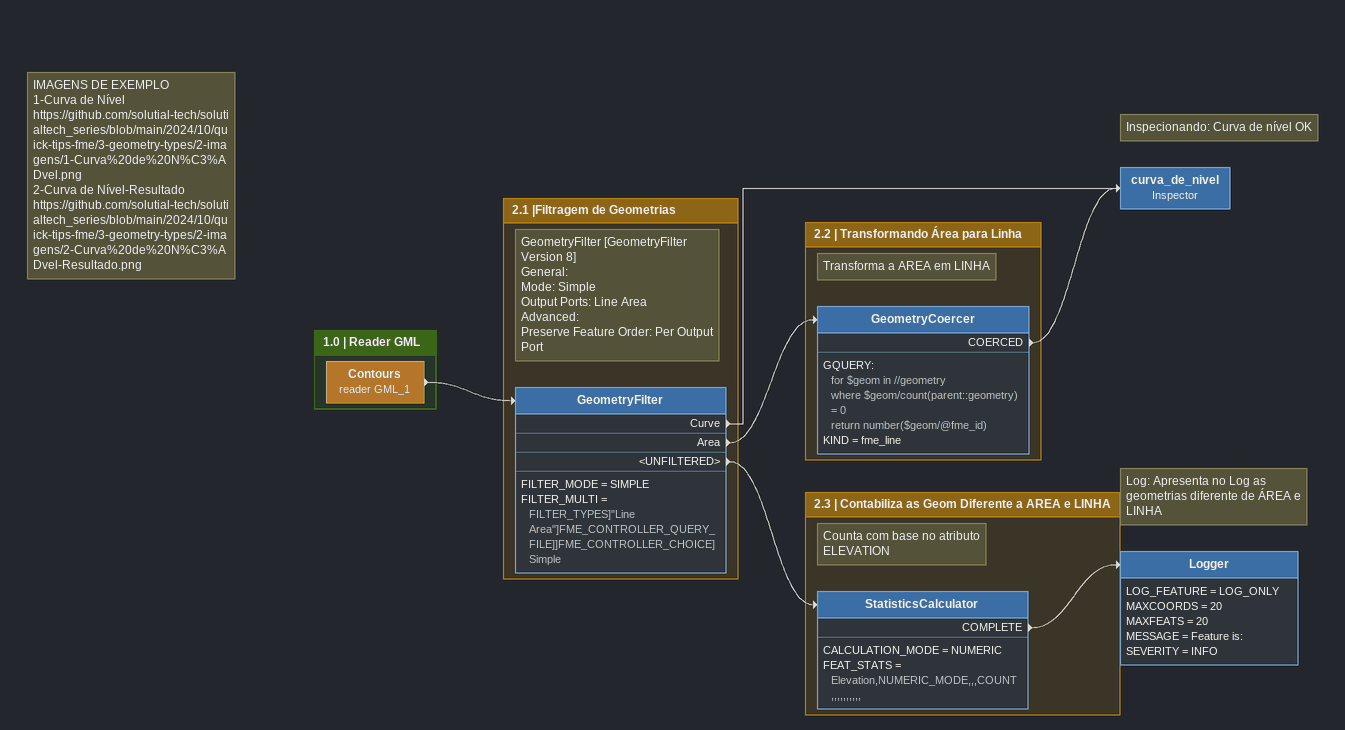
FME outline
Note: IMAGENS DE EXEMPLO / 1-Curva de Nível / https://github.com/solutial-tech/solutialtech_series/blob/main/2024/10/quick-tips-fme/3-geometry-types/2-imagens/1-Curva%20de%20N%C3%ADvel.png / 2-Curva de Nível-Resultado / https://github.com/solutial-tech/solutialtech_series/blob/main/2024/10/quick-tips-fme/3-geometry-types/2-imagens/2-Curva%20de%20N%C3%ADvel-Resultado.png
Note: Inspecionando: Curva de nível OK
curva_de_nivel: Inspector
Note: Log: Apresenta no Log as geometrias diferente de ÁREA e LINHA
Logger
    LOG_FEATURE = LOG_ONLY
    MAXCOORDS = 20
    MAXFEATS = 20
    MESSAGE = Feature is:
    SEVERITY = INFO

Bookmark: 1.0 | Reader GML
Contours (reader GML_1)
    -> GeometryFilter

Bookmark: 2.1 |Filtragem de Geometrias
Note: GeometryFilter [GeometryFilter Version 8] / General: / Mode: Simple / Output Ports: Line Area / Advanced: / Preserve Feature Order: Per Output Port
GeometryFilter
    FILTER_MODE = SIMPLE
    FILTER_MULTI = FILTER_TYPES]"Line Area"]FME_CONTROLLER_QUERY_FILE]]FME_CONTROLLER_CHOICE]Simple
    Curve -> curva_de_nivel
    Area -> GeometryCoercer
    <UNFILTERED> -> StatisticsCalculator

Bookmark: 2.2 | Transformando Área para Linha
Note: Transforma a AREA em LINHA
GeometryCoercer
    GQUERY:
      for $geom in //geometry
      where $geom/count(parent::geometry) = 0
      return number($geom/@fme_id)
    KIND = fme_line
    COERCED -> curva_de_nivel

Bookmark: 2.3 | Contabiliza as Geom Diferente a AREA e LINHA
Note: Counta com base no atributo ELEVATION
StatisticsCalculator
    CALCULATION_MODE = NUMERIC
    FEAT_STATS = Elevation,NUMERIC_MODE,,,COUNT,,,,,,,,,,
    COMPLETE -> Logger
